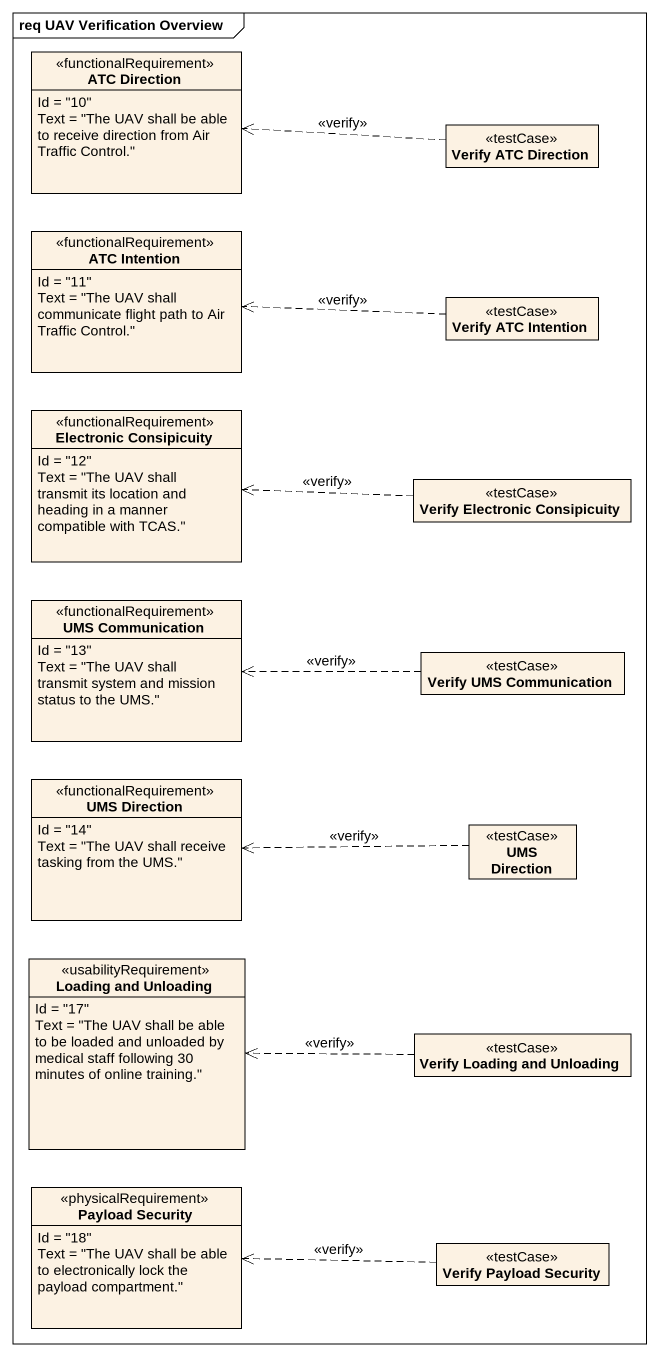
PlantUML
@startuml
mainframe req UAV Verification Overview
hide circle
hide empty members
class "ATC Direction" as ATC_Direction <<functionalRequirement>> {
  Id = "10"
  Text = "The UAV shall be able to receive direction from Air Traffic Control."
}
class "Verify ATC Direction" as Verify_ATC_Direction <<testCase>>
class "ATC Intention" as ATC_Intention <<functionalRequirement>> {
  Id = "11"
  Text = "The UAV shall communicate flight path to Air Traffic Control."
}
class "Verify ATC Intention" as Verify_ATC_Intention <<testCase>>
class "Electronic Consipicuity" as Electronic_Consipicuity <<functionalRequirement>> {
  Id = "12"
  Text = "The UAV shall transmit its location and heading in a manner compatible with TCAS."
}
class "Verify Electronic Consipicuity" as Verify_Electronic <<testCase>>
class "UMS Communication" as UMS_Communication <<functionalRequirement>> {
  Id = "13"
  Text = "The UAV shall transmit system and mission status to the UMS."
}
class "Verify UMS Communication" as Verify_UMS_Communication <<testCase>>
class "UMS Direction" as UMS_Direction <<functionalRequirement>> {
  Id = "14"
  Text = "The UAV shall receive tasking from the UMS."
}
class "UMS Direction" as UMS_Direction_2 <<testCase>>
class "Loading and Unloading" as Loading_and_Unloading <<usabilityRequirement>> {
  Id = "17"
  Text = "The UAV shall be able to be loaded and unloaded by medical staff following 30 minutes of online training."
}
class "Verify Loading and Unloading" as Verify_Loading_and_Unloading <<testCase>>
class "Payload Security" as Payload_Security <<physicalRequirement>> {
  Id = "18"
  Text = "The UAV shall be able to electronically lock the payload compartment."
}
class "Verify Payload Security" as Verify_Payload_Security <<testCase>>
Verify_ATC_Direction .left.> ATC_Direction : <<verify>>
Verify_ATC_Intention .left.> ATC_Intention : <<verify>>
Verify_Electronic .left.> Electronic_Consipicuity : <<verify>>
Verify_UMS_Communication .left.> UMS_Communication : <<verify>>
UMS_Direction_2 .left.> UMS_Direction : <<verify>>
Verify_Loading_and_Unloading .left.> Loading_and_Unloading : <<verify>>
Verify_Payload_Security .left.> Payload_Security : <<verify>>
@enduml
